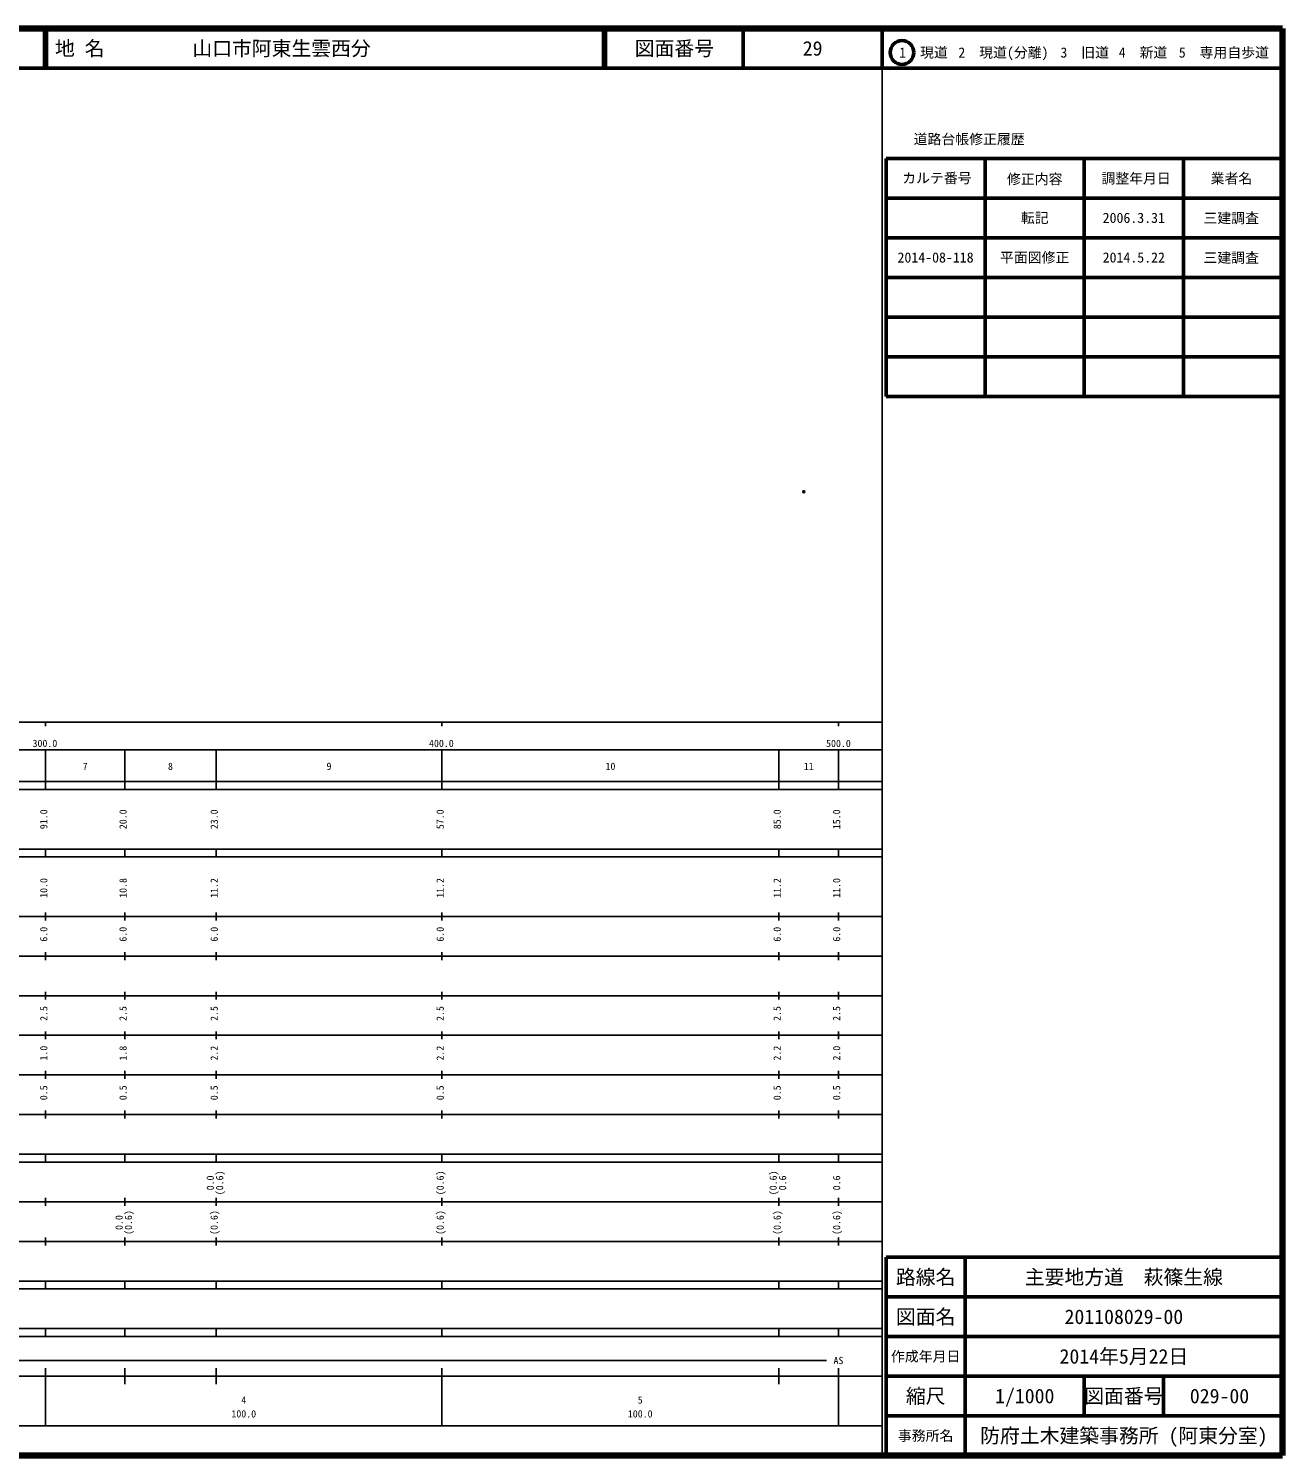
# Model space of a CAD drawing. Units: millimetres on the paper. Extents: x 40 to 680, y 20 to 380.
# Drawn here: x 363.7 to 680, y 20 to 380 of the extents above; entities that cross this region are included whole.
import ezdxf
from ezdxf.enums import TextEntityAlignment as Align

# ---------------------------------------------------------------- set-up
doc = ezdxf.new("R2010")
doc.units = ezdxf.units.MM
doc.header["$PDMODE"] = 32
doc.header["$PDSIZE"] = 0.5
doc.layers.add('M-OTRS', color=6, linetype='Continuous')
doc.layers.add('M-TTL-TXT', color=7, linetype='Continuous')
for name, color, linetype, lineweight in [('M-TTL', 2, 'Continuous', 140), ('M-TTL-BAND', 7, 'Continuous', 25), ('M-TTL-FRAM', 2, 'Continuous', 50), ('M-TTL-LINE', 7, 'Continuous', 50)]:
    doc.layers.add(name, color=color, linetype=linetype, lineweight=lineweight)
doc.styles.add('ＭＳ ゴシック', font='')
doc.styles.get('ＭＳ ゴシック').set_extended_font_data('MS Gothic')

msp = doc.modelspace()

# ---------------------------------------------------------------- linework, layer by layer
at = {"layer": 'M-OTRS'}
msp.add_point((559.24, 263.152), dxfattribs=at)
at = {"layer": 'M-TTL'}
for p, q in [((680, 380), (40, 380)), ((680, 20), (680, 380)), ((40, 20), (680, 20))]:
    msp.add_line(p, q, dxfattribs=at)
at = {"layer": 'M-TTL-BAND'}
for p, q in [((579, 20), (579, 370)), ((40, 205), (579, 205)), ((368, 205), (368, 204)), ((468, 205), (468, 204)), ((568, 205), (568, 204)), ((68, 198), (579, 198)), ((368, 188), (368, 198)), ((388, 188), (388, 198)), ((411, 188), (411, 198)), ((468, 188), (468, 198)), ((553, 188), (553, 198)), ((568, 188), (568, 198)), ((40, 190), (579, 190)), ((40, 188), (579, 188)), ((40, 173), (579, 173)), ((368, 171), (368, 173)), ((388, 171), (388, 173)), ((411, 171), (411, 173)), ((468, 171), (468, 173)), ((553, 171), (553, 173)), ((568, 171), (568, 173)), ((40, 171), (579, 171)), ((40, 156), (579, 156)), ((368, 155), (368, 157)), ((388, 155), (388, 157)), ((411, 155), (411, 157)), ((468, 155), (468, 157)), ((553, 155), (553, 157)), ((568, 155), (568, 157)), ((46, 146), (579, 146)), ((368, 145), (368, 147)), ((388, 145), (388, 147)), ((411, 145), (411, 147)), ((468, 145), (468, 147)), ((553, 145), (553, 147)), ((568, 145), (568, 147)), ((368, 135), (368, 137)), ((388, 135), (388, 137)), ((411, 135), (411, 137)), ((468, 135), (468, 137)), ((553, 135), (553, 137)), ((568, 135), (568, 137)), ((52, 136), (579, 136)), ((46, 126), (579, 126)), ((368, 125), (368, 127)), ((388, 125), (388, 127)), ((411, 125), (411, 127)), ((468, 125), (468, 127)), ((553, 125), (553, 127)), ((568, 125), (568, 127)), ((52, 116), (579, 116)), ((368, 115), (368, 117)), ((388, 115), (388, 117)), ((411, 115), (411, 117)), ((468, 115), (468, 117)), ((553, 115), (553, 117)), ((568, 115), (568, 117)), ((46, 106), (579, 106)), ((368, 105), (368, 107)), ((388, 105), (388, 107)), ((411, 105), (411, 107)), ((468, 105), (468, 107)), ((553, 105), (553, 107)), ((568, 105), (568, 107)), ((40, 96), (579, 96)), ((40, 94), (579, 94)), ((368, 94), (368, 96)), ((388, 94), (388, 96)), ((411, 94), (411, 96)), ((468, 94), (468, 96)), ((553, 94), (553, 96)), ((568, 94), (568, 96)), ((49, 84), (579, 84)), ((368, 83), (368, 85)), ((388, 83), (388, 85)), ((411, 83), (411, 85)), ((468, 83), (468, 85)), ((553, 83), (553, 85)), ((568, 83), (568, 85)), ((40, 74), (579, 74)), ((368, 73), (368, 75)), ((388, 73), (388, 75)), ((411, 73), (411, 75)), ((468, 73), (468, 75)), ((553, 73), (553, 75)), ((568, 73), (568, 75)), ((40, 64), (579, 64)), ((40, 62), (579, 62)), ((368, 62), (368, 64)), ((388, 62), (388, 64)), ((411, 62), (411, 64)), ((468, 62), (468, 64)), ((553, 62), (553, 64)), ((568, 62), (568, 64)), ((40, 52), (579, 52)), ((368, 50), (368, 52)), ((388, 50), (388, 52)), ((411, 50), (411, 52)), ((468, 50), (468, 52)), ((553, 50), (553, 52)), ((568, 50), (568, 52)), ((40, 50), (579, 50)), ((71, 44), (565, 44)), ((40, 40), (579, 40)), ((368, 27.5), (368, 42)), ((388, 38), (388, 42)), ((411, 38), (411, 42)), ((468, 27.5), (468, 42)), ((553, 38), (553, 42)), ((568, 27.5), (568, 42)), ((68, 27.5), (579, 27.5))]:
    msp.add_line(p, q, dxfattribs=at)
at = {"layer": 'M-TTL-FRAM'}
for p, q in [((580, 347.197), (580, 287.197)), ((580, 347.197), (680, 347.197)), ((580, 287.197), (680, 287.197)), ((680, 70), (580, 70)), ((580, 70), (580, 20))]:
    msp.add_line(p, q, dxfattribs=at)
at = {"layer": 'M-TTL-LINE'}
for p, q in [((367.75, 380), (367.75, 370)), ((368.25, 380), (368.25, 370)), ((508.747, 380), (508.747, 370)), ((509.247, 380), (509.247, 370)), ((543.997, 380), (543.997, 370)), ((579, 380), (579, 370)), ((40, 370), (680, 370)), ((605, 347.197), (605, 287.197)), ((630, 347.197), (630, 287.197)), ((655, 347.197), (655, 287.197)), ((580, 337.197), (680, 337.197)), ((580, 327.197), (680, 327.197)), ((580, 317.197), (680, 317.197)), ((580, 307.197), (680, 307.197)), ((580, 297.197), (680, 297.197)), ((600, 70), (600, 20)), ((680, 60), (580, 60)), ((680, 50), (580, 50)), ((680, 40), (580, 40)), ((630, 40), (630, 30)), ((650, 40), (650, 30)), ((680, 30), (580, 30))]:
    msp.add_line(p, q, dxfattribs=at)
msp.add_circle((584.031, 373.958), 3, dxfattribs=at)

# ---------------------------------------------------------------- texts
at = {"layer": 'M-TTL-BAND', "style": 'ＭＳ ゴシック'}
for s, p in [('300.0', (367.844, 198.195)), ('400.0', (467.844, 198.195)), ('500.0', (568, 198.195)), ('7', (378, 192.405)), ('8', (399.5, 192.405)), ('9', (439.5, 192.405)), ('10', (510.5, 192.405)), ('11', (560.5, 192.405)), ('AS', (568, 42.5)), ('4', (418, 32.523)), ('5', (518, 32.523)), ('100.0', (418, 29.033)), ('100.0', (518, 29.033))]:
    msp.add_text(s, height=1.833, dxfattribs=at).set_placement(p, align=Align.BOTTOM_CENTER)
for s, p in [('91.0', (369, 180.5)), ('20.0', (389, 180.5)), ('23.0', (412, 180.5)), ('57.0', (469, 180.5)), ('85.0', (554, 180.5)), ('15.0', (569, 180.5)), ('10.0', (369, 163.174)), ('10.8', (389, 163.174)), ('11.2', (412, 163.174)), ('11.2', (469, 163.174)), ('11.2', (554, 163.174)), ('11.0', (569, 163.174)), ('6.0', (369, 151.5)), ('6.0', (389, 151.5)), ('6.0', (412, 151.5)), ('6.0', (469, 151.5)), ('6.0', (554, 151.5)), ('6.0', (569, 151.5)), ('2.5', (369, 131.5)), ('2.5', (389, 131.5)), ('2.5', (412, 131.5)), ('2.5', (469, 131.5)), ('2.5', (554, 131.5)), ('2.5', (569, 131.5)), ('1.0', (369, 121.5)), ('1.8', (389, 121.5)), ('2.2', (412, 121.5)), ('2.2', (469, 121.5)), ('2.2', (554, 121.5)), ('2.0', (569, 121.5)), ('0.5', (369, 111.5)), ('0.5', (389, 111.5)), ('0.5', (412, 111.5)), ('0.5', (469, 111.5)), ('0.5', (554, 111.5)), ('0.5', (569, 111.5)), ('0.0', (411, 88.764)), ('(0.6)', (413.37, 88.764)), ('(0.6)', (469, 88.764)), ('(0.6)', (553, 88.764)), ('0.6', (555.37, 88.764)), ('0.6', (569, 88.764)), ('0.0', (388, 78.764)), ('(0.6)', (390.37, 78.764)), ('(0.6)', (412, 78.764)), ('(0.6)', (469, 78.764)), ('(0.6)', (554, 78.764)), ('(0.6)', (569, 78.764))]:
    msp.add_text(s, height=1.833, rotation=90, dxfattribs=at).set_placement(p, align=Align.BOTTOM_CENTER)
at = {"layer": 'M-TTL-TXT', "style": 'ＭＳ ゴシック'}
for s, p in [('地 名', (370.38, 375)), ('山口市阿東生雲西分', (405.024, 375))]:
    msp.add_text(s, height=3.666, dxfattribs=at).set_placement(p, align=Align.MIDDLE_LEFT)
for s, height, p in [('図面番号', 3.666, (526.622, 375)), ('29', 3.666, (561.497, 375)), ('1\u3000現道', 2.566, (589.448, 373.958)), ('2\u3000現道(分離)', 2.566, (609.619, 373.958)), ('3\u3000旧道', 2.566, (630.121, 373.958)), ('4\u3000新道', 2.566, (644.824, 373.958)), ('5\u3000専用自歩道', 2.566, (665.228, 373.958)), ('道路台帳修正履歴', 2.566, (600.968, 352.113)), ('カルテ番号', 2.566, (592.839, 342.277)), ('修正内容', 2.566, (617.509, 342.023)), ('調整年月日', 2.566, (643.089, 342.197)), ('業者名', 2.566, (667.134, 342.197)), ('転記', 2.566, (617.5, 332.245)), ('2006.3.31', 2.566, (642.5, 332.245)), ('三建調査', 2.566, (667.077, 332.189)), ('2014-08-118', 2.566, (592.5, 322.245)), ('平面図修正', 2.566, (617.5, 322.245)), ('2014.5.22', 2.566, (642.5, 322.245)), ('三建調査', 2.566, (667.077, 322.189)), ('路線名', 3.666, (590, 65)), ('路線名', 3.666, (590, 65)), ('主要地方道\u3000萩篠生線', 3.666, (640, 65)), ('図面名', 3.666, (590, 55)), ('図面名', 3.666, (590, 55)), ('201108029-00', 3.666, (640, 55)), ('2014年5月22日', 3.666, (640, 45)), ('作成年月日', 2.566, (590, 45)), ('作成年月日', 2.566, (590, 45)), ('縮尺', 3.666, (590, 35)), ('縮尺', 3.666, (590, 35)), ('1/1000', 3.666, (615, 35)), ('図面番号', 3.666, (640, 35)), ('図面番号', 3.666, (640, 35)), ('029-00', 3.666, (664.125, 35)), ('事務所名', 2.566, (590, 25)), ('事務所名', 2.566, (590, 25)), ('防府土木建築事務所 (阿東分室)', 3.666, (640, 25))]:
    msp.add_text(s, height=height, dxfattribs=at).set_placement(p, align=Align.MIDDLE_CENTER)

doc.saveas('drawing.dxf')
